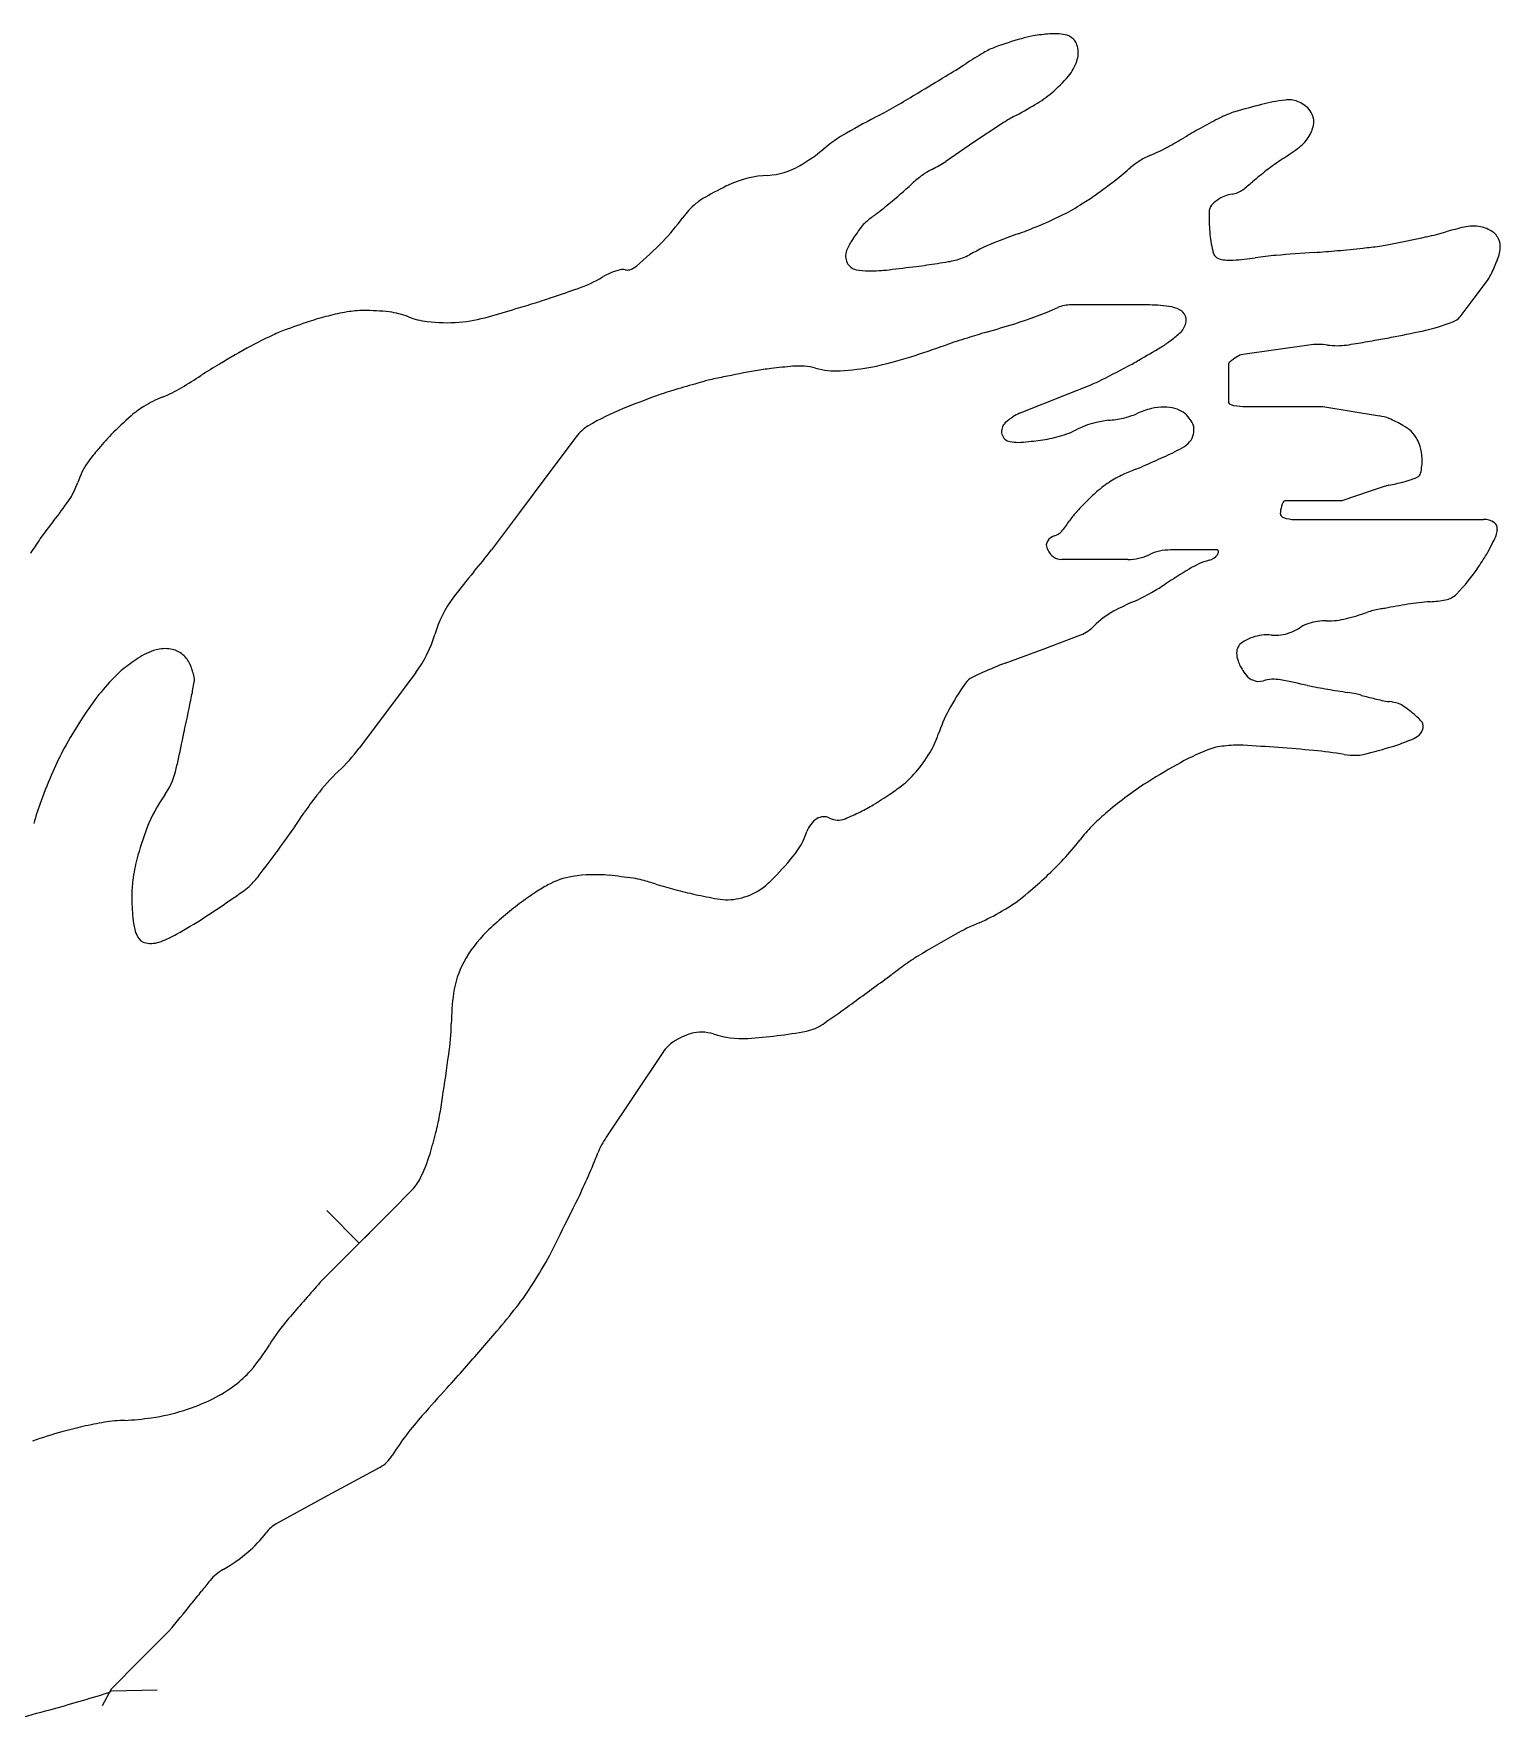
# Model space of a CAD drawing. Header units: metres. Extents: x 0 to 10.4, y -7.4 to 0.
# Drawn here: x 6.409 to 10.402, y -5.098 to -0.508 of the extents above; entities that cross this region are included whole.
import ezdxf

# ---------------------------------------------------------------- set-up
doc = ezdxf.new("R2010")
doc.units = ezdxf.units.M

msp = doc.modelspace()

# ---------------------------------------------------------------- linework, layer by layer
at = {"layer": 'CUT'}
for p, q in [((9.046, -0.753), (8.969, -0.804)), ((8.969, -0.804), (8.892, -0.856)), ((10.369, -1.177), (10.33, -1.228)), ((10.33, -1.228), (10.292, -1.279)), ((9.324, -1.247), (9.234, -1.247)), ((9.439, -1.247), (9.324, -1.247)), ((9.791, -1.369), (9.701, -1.382)), ((9.881, -1.356), (9.791, -1.369)), ((9.662, -1.408), (9.662, -1.433)), ((9.221, -1.491), (9.285, -1.465)), ((9.662, -1.433), (9.662, -1.459)), ((9.662, -1.459), (9.662, -1.51)), ((9.093, -1.542), (9.221, -1.491)), ((9.701, -1.523), (9.752, -1.523)), ((9.752, -1.523), (9.842, -1.523)), ((9.842, -1.523), (9.919, -1.523)), ((9.919, -1.523), (9.996, -1.536)), ((9.996, -1.536), (10.073, -1.549)), ((7.886, -1.606), (7.809, -1.709)), ((7.809, -1.709), (7.732, -1.812)), ((10.086, -1.741), (10.048, -1.754)), ((9.855, -1.78), (9.816, -1.78)), ((9.906, -1.78), (9.855, -1.78)), ((9.971, -1.78), (9.906, -1.78)), ((10.048, -1.754), (9.971, -1.78)), ((7.732, -1.812), (7.655, -1.914)), ((9.842, -1.831), (9.894, -1.831)), ((9.894, -1.831), (9.945, -1.831)), ((9.945, -1.831), (10.009, -1.831)), ((10.009, -1.831), (10.073, -1.831)), ((10.073, -1.831), (10.163, -1.831)), ((10.163, -1.831), (10.266, -1.831)), ((10.266, -1.831), (10.356, -1.831)), ((9.593, -1.914), (9.504, -1.914)), ((9.632, -1.914), (9.593, -1.914)), ((9.272, -1.94), (9.208, -1.94)), ((9.349, -1.94), (9.272, -1.94)), ((9.388, -1.94), (9.349, -1.94)), ((9.157, -2.184), (9.26, -2.145)), ((9.054, -2.222), (9.157, -2.184)), ((7.449, -2.248), (7.372, -2.351)), ((7.372, -2.351), (7.295, -2.454)), ((8.122, -3.282), (8.045, -3.398)), ((8.045, -3.398), (7.968, -3.513)), ((7.385, -3.712), (7.436, -3.66)), ((7.207, -3.713), (7.295, -3.802)), ((7.295, -3.802), (7.385, -3.712)), ((7.205, -3.891), (7.295, -3.802)), ((7.295, -3.802), (7.324, -3.773)), ((7.351, -4.412), (7.21, -4.489)), ((7.21, -4.489), (7.069, -4.566)), ((6.774, -4.861), (6.697, -4.938)), ((6.697, -4.938), (6.62, -5.016)), ((6.62, -5.016), (6.595, -5.061)), ((6.745, -5.019), (6.62, -5.021))]:
    msp.add_line(p, q, dxfattribs=at)
for centre, radius, start, end in [((9.09471, -0.731089), 0.198026, 109.995, 120.234), ((9.33246, -1.36685), 0.876781, 105.51, 110.389), ((9.18872, -0.81686), 0.308499, 100.972, 107.101), ((9.21353, -1.06076), 0.553101, 93.9944, 98.686), ((9.18899, -0.657108), 0.148768, 79.1495, 95.3979), ((9.2064, -0.559704), 0.049844, 49.1506, 77.7193), ((9.22221, -0.542278), 0.026325, 25.368, 50.382), ((9.18828, -0.561769), 0.065406, 13.0501, 28.062), ((9.18305, -0.559379), 0.070053, 340.295, 10.1781), ((7.8248, 1.16384), 2.08214, 300.834, 302.613), ((9.82218, -1.93689), 1.60625, 120.996, 123.015), ((9.13457, -0.545759), 0.120337, 319.445, 341.973), ((-3.59424, 19.9197), 24.0406, 301.079, 301.291), ((8.9065, -0.349496), 0.42123, 310.668, 319.332), ((3.06119, 8.92411), 11.1877, 300.646, 300.956), ((8.97004, -0.419974), 0.326373, 300.564, 310.27), ((9.82594, -0.750993), 0.062785, 67.4693, 99.1111), ((10.1382, -3.45665), 3.07711, 117.612, 119.52), ((8.22667, 0.201372), 1.05024, 297.524, 300.772), ((9.23975, -1.03433), 0.341595, 118.454, 124.555), ((8.52615, 0.320087), 1.18934, 297.591, 300.848), ((9.83113, -1.12794), 0.435152, 112.872, 116.938), ((9.72203, -0.869991), 0.155079, 106.108, 112.772), ((10.4785, -3.49612), 2.88801, 104.571, 106.072), ((9.89437, -1.25937), 0.576235, 101.144, 104.305), ((9.90039, -1.35736), 0.673668, 97.1962, 100.035), ((9.82325, -0.765866), 0.07762, 41.9284, 69.8427), ((9.83707, -0.752118), 0.058164, 19.1899, 40.9473), ((9.84904, -0.747396), 0.04531, 352.896, 18.5255), ((8.81571, -1.12451), 0.396105, 119.278, 130.208), ((10.4458, -2.29606), 1.75559, 119.362, 120.985), ((10.2415, -1.94402), 1.34859, 116.773, 119.129), ((9.80896, -0.742105), 0.085732, 328.421, 352.699), ((8.27521, -0.48374), 0.442181, 299.656, 310.095), ((9.26365, -0.393687), 0.482887, 292.443, 298.761), ((8.56848, 0.87769), 1.93191, 298.692, 300.259), ((9.41986, -0.246102), 0.717827, 303.018, 307.315), ((9.79026, -0.73158), 0.107184, 307.16, 328.865), ((8.39761, -0.704414), 0.189871, 273.136, 300.507), ((8.67898, -0.532173), 0.387613, 297.175, 303.338), ((8.9422, -0.370142), 0.676605, 307.49, 312.121), ((9.51322, -1.01006), 0.181113, 121.72, 130.334), ((9.52098, -1.01296), 0.187726, 112.877, 123.268), ((10.2439, -1.50005), 0.782686, 123.583, 127.728), ((8.42196, -1.18001), 0.286349, 92.7953, 114.768), ((7.78705, 0.183421), 1.49566, 309.48, 312.63), ((8.9919, -1.12208), 0.280864, 125.702, 133.099), ((8.96319, -1.08511), 0.234093, 117.252, 125.276), ((7.82255, 1.08999), 2.51661, 305.922, 307.484), ((9.41141, -0.547869), 0.481857, 306.94, 310.915), ((10.4014, -1.69985), 1.03705, 127.852, 130.562), ((8.31929, -1.0982), 0.166406, 119.243, 130.147), ((8.65493, -1.68304), 0.840704, 114.822, 119.731), ((8.7681, -0.178235), 0.935092, 302.027, 304.594), ((9.69268, -1.04806), 0.105882, 121.726, 134.854), ((9.6879, -1.04142), 0.097719, 99.363, 121.39), ((9.66087, -0.877055), 0.068851, 279.305, 305.654), ((7.68153, -0.65314), 0.60921, 316.304, 324.258), ((8.36142, -1.14861), 0.232106, 130.074, 143.023), ((8.92927, -1.31979), 0.392224, 126.131, 130.604), ((8.02248, -0.117598), 1.11367, 307.342, 309.978), ((8.756, -0.083651), 1.02443, 291.773, 296.431), ((8.96875, -0.519293), 0.539642, 296.793, 303.17), ((9.64231, -0.995385), 0.033315, 160.018, 181.058), ((10.2192, -0.99857), 0.610198, 179.759, 184.646), ((9.64129, -0.995549), 0.032419, 135.928, 159.13), ((9.17277, -1.41746), 0.63809, 143.175, 147.435), ((8.73073, -1.08641), 0.085828, 131.375, 143.206), ((9.65437, -2.67271), 1.71522, 109.21, 111.239), ((8.69486, 0.024575), 1.14774, 290.138, 292.604), ((10.0803, -1.00241), 0.471526, 185.548, 191.944), ((10.0569, -0.370029), 0.706045, 281.861, 286.212), ((10.4453, -1.68114), 0.661415, 102.336, 106.812), ((10.3286, -1.15099), 0.118577, 80.6069, 101.997), ((10.3332, -1.11468), 0.082021, 54.389, 79.6335), ((10.3526, -1.09423), 0.054268, 47.8436, 58.4166), ((10.358, -1.08143), 0.041387, 29.5724, 41.5029), ((7.34789, -0.314304), 1.08461, 310.341, 315.539), ((8.65896, -1.11332), 0.039641, 158.823, 208.113), ((8.828, -1.186), 0.223618, 152.862, 157.104), ((8.72996, -1.13777), 0.114385, 146.114, 151.958), ((9.26903, -1.67051), 0.641512, 111.588, 119.104), ((9.64884, -1.09461), 0.030323, 190.242, 214.998), ((9.67065, 2.07721), 3.18919, 274.052, 275.169), ((9.66888, 2.14569), 3.25755, 275.092, 276.329), ((9.90059, 0.259701), 1.35769, 275.385, 277.296), ((10.01, -0.699263), 0.392817, 279.225, 282.344), ((7.9674, 9.63276), 10.9247, 281.225, 281.803), ((10.2972, -1.08483), 0.104773, 337.456, 359.36), ((10.3563, -1.08686), 0.045743, 1.0713, 34.418), ((8.01949, -1.10728), 0.045475, 285.969, 312.14), ((8.65661, -1.11547), 0.036557, 206.882, 256.383), ((7.31585, 10.851), 12.0859, 276.758, 277.111), ((8.58435, 0.615605), 1.77229, 277.38, 278.327), ((8.50355, 1.22806), 2.39001, 278.117, 279.524), ((8.85543, -0.874909), 0.257799, 279.73, 284.047), ((8.88134, -0.971478), 0.157838, 283.431, 298.644), ((9.64612, -1.09508), 0.027848, 217.424, 255.196), ((9.66621, -1.01293), 0.112412, 255.99, 274.483), ((9.59629, -0.034922), 1.09292, 274.13, 277.291), ((9.88417, -2.0849), 0.977349, 95.4705, 98.7795), ((10.5545, -10.4397), 9.35893, 94.0346, 94.6793), ((9.95984, -0.953594), 0.466773, 333.619, 338.456), ((7.77944, -0.878728), 0.34198, 289.039, 301.279), ((8.04712, -1.32178), 0.17566, 103.539, 120.868), ((8.0125, -1.177), 0.026805, 75.9661, 104.034), ((8.0255, -1.127), 0.024869, 254.849, 285.151), ((8.68051, -0.976762), 0.177244, 259.432, 270.483), ((8.68468, -0.679789), 0.474219, 269.677, 276.456), ((10.2848, -1.1191), 0.102198, 325.489, 335.795), ((5.98792, 4.31497), 5.83631, 287.83, 288.336), ((4.3233, 9.08177), 10.885, 288.76, 289.133), ((7.39399, -2.009), 0.754529, 104.036, 108.146), ((7.38649, -1.9669), 0.711864, 100.071, 104.272), ((7.30797, -1.528), 0.266005, 90.2083, 99.9509), ((7.30623, -1.89001), 0.628014, 83.5295, 89.9296), ((7.35506, -1.46427), 0.199478, 68.2426, 83.6849), ((7.50306, -1.09501), 0.198331, 248.075, 263.324), ((7.53198, -0.886374), 0.409128, 274.911, 286.328), ((6.23093, 3.68735), 5.16429, 285.915, 286.782), ((7.00063, 1.22832), 2.58789, 286.186, 287.411), ((8.78178, -0.327457), 1.01533, 287.081, 294.139), ((9.23194, -1.33741), 0.090437, 88.6967, 112.73), ((9.44135, -1.67823), 0.431239, 82.1838, 90.3127), ((9.48382, -1.35435), 0.104608, 64.4135, 81.1036), ((9.52077, -1.27885), 0.020567, 46.2133, 66.4065), ((9.504, -1.29819), 0.046146, 34.572, 47.7999), ((9.51594, -1.28868), 0.030935, 346.305, 32.6198), ((10.2589, -1.25404), 0.041419, 289.831, 322.938), ((7.2624, -1.76426), 0.479909, 110.925, 115.472), ((7.68349, -2.88638), 1.67843, 108.209, 110.671), ((7.53412, -0.831061), 0.464105, 263.304, 274.063), ((10.8354, -7.36891), 6.31942, 106.856, 107.349), ((4.89987, 12.556), 14.4709, 286.472, 286.79), ((9.29621, -1.06238), 0.350198, 306.192, 311.663), ((9.49228, -1.28254), 0.055385, 311.536, 345.937), ((8.57041, 6.46371), 7.94826, 281.132, 281.75), ((10.0657, -0.749981), 0.581254, 282.25, 290.898), ((8.20266, -3.54346), 2.49364, 118.835, 121.089), ((7.491, -2.27101), 1.03578, 114.833, 118.297), ((7.5911, 2.34902), 3.92677, 287.884, 289.347), ((9.38853, -2.79674), 1.5239, 106.685, 109.016), ((7.16916, 2.52709), 4.52281, 299.816, 300.696), ((9.33478, -1.1245), 0.277346, 301.091, 307.34), ((9.9065, -1.536), 0.181798, 81.9368, 98.0632), ((9.9575, -1.175), 0.182788, 261.981, 278.019), ((9.83277, -0.293035), 1.07353, 278.044, 279.448), ((9.29534, 2.84106), 4.25336, 279.659, 280.357), ((9.68348, 0.90549), 2.2798, 279.506, 280.655), ((7.67604, -2.71749), 1.51458, 120.164, 122.422), ((8.51749, -2.29723), 0.882967, 96.5347, 99.3523), ((8.6082, -3.00708), 1.59856, 94.7439, 96.8696), ((8.49332, -1.58611), 0.172981, 75.0317, 95.747), ((8.59214, -1.22491), 0.201502, 254.413, 273.658), ((8.56892, -0.768504), 0.658485, 273.141, 280.95), ((8.50899, -0.499264), 0.934238, 281.422, 287.956), ((7.62391, 1.92958), 3.78042, 296.454, 297.816), ((8.88049, -0.483427), 1.05997, 298.607, 300.471), ((9.66781, -1.40841), 0.005828, 130.875, 175.995), ((9.71949, -1.4606), 0.079265, 124.146, 134.433), ((9.76355, -1.51967), 0.152913, 117.474, 125.385), ((9.7036, -1.40939), 0.027513, 95.4173, 112.655), ((6.00352, -0.140568), 1.55767, 301.267, 303.533), ((9.41149, -5.69015), 4.39556, 105.768, 106.61), ((8.47103, -2.29612), 0.873856, 104.991, 106.9), ((8.45208, -2.31587), 0.888343, 100.709, 103.48), ((9.06766, -5.20702), 3.84412, 100.396, 101.717), ((9.17443, -1.17925), 0.306399, 291.153, 295.844), ((6.881, -1.8045), 0.32989, 111.705, 121.425), ((6.61857, -1.14472), 0.380168, 291.678, 300.584), ((9.22234, -4.53487), 3.23965, 110.175, 111.9), ((8.41827, -2.38684), 0.946204, 106.155, 109.334), ((9.67064, -1.50977), 0.008641, 181.515, 252.225), ((7.19757, -2.15746), 0.802715, 130.712, 136.015), ((6.85806, -1.76022), 0.280162, 122.144, 131.07), ((8.25773, -2.14115), 0.658885, 111.71, 120.937), ((9.16058, -1.6861), 0.159077, 122.544, 132.064), ((9.13183, -1.63309), 0.099025, 113.087, 125.022), ((9.3051, -1.22536), 0.33697, 275.09, 281.972), ((9.33062, -1.35512), 0.204745, 282.518, 293.42), ((9.5115, -1.76314), 0.241582, 104.258, 114.322), ((9.48597, -1.67112), 0.146125, 89.5965, 103.443), ((9.48661, -1.63495), 0.109948, 74.4962, 89.7972), ((9.49616, -1.60607), 0.079583, 57.4356, 75.5673), ((9.50199, -1.59201), 0.064652, 34.9218, 55.0782), ((9.46822, -1.62036), 0.108637, 27.0236, 36.9872), ((9.6999, -1.41883), 0.104178, 252.166, 270.602), ((10.0535, -1.6734), 0.125926, 68.7942, 81.0688), ((9.98339, -1.83471), 0.301737, 59.3979, 67.472), ((7.19056, -2.14501), 0.789035, 136.312, 140.583), ((7.97942, -1.67562), 0.11651, 121.24, 143.308), ((9.07714, -1.59152), 0.032999, 134.529, 193.093), ((9.0717, -1.59173), 0.027676, 195.237, 260.216), ((9.09953, -1.25164), 0.366993, 280.911, 285.078), ((9.14352, -1.38444), 0.227463, 283.082, 297.061), ((9.35003, -1.78562), 0.223752, 103.447, 117.418), ((9.36759, -1.83452), 0.275458, 96.7938, 104.632), ((9.51912, -1.58768), 0.049173, 326.247, 353.787), ((9.53512, -1.58541), 0.033174, 7.64566, 25.7528), ((9.50384, -1.5895), 0.064253, 356.877, 3.12257), ((9.53183, -1.5835), 0.036255, 356.046, 3.954), ((10.0897, -1.66323), 0.10013, 46.1655, 61.7798), ((10.0786, -1.67073), 0.113258, 30.6439, 44.7445), ((6.88558, -1.91071), 0.404852, 138.792, 144.74), ((9.09117, -1.47424), 0.146763, 260.519, 269.541), ((9.08802, -1.39625), 0.22476, 270.505, 277.666), ((8.9609, -0.285165), 1.34305, 276.717, 278.913), ((8.91006, -0.399306), 1.38658, 293.592, 295.958), ((9.36147, -1.33895), 0.344194, 296.863, 301.634), ((9.51289, -1.58314), 0.056872, 300.791, 325.936), ((10.1158, -1.64953), 0.070417, 14.4163, 31.251), ((10.012, -1.67526), 0.177318, 3.64062, 14.1207), ((6.74416, -1.80267), 0.227102, 146.401, 161.337), ((9.60007, -2.18583), 0.527281, 111.129, 115.268), ((8.90166, -0.454033), 1.34012, 292.292, 294.858), ((10.0561, -1.67173), 0.133107, 345.526, 3.32968), ((6.3389, -1.6662), 0.200521, 325.422, 341.448), ((9.56244, -2.06343), 0.402492, 124.064, 131.073), ((9.50655, -1.99193), 0.312022, 114.937, 122.916), ((10.1216, -1.86565), 0.129634, 100.045, 105.944), ((9.84, -0.559707), 1.20642, 282.397, 284.252), ((10.0467, -1.39108), 0.349767, 284.958, 288.897), ((10.1082, -1.55954), 0.170514, 287.684, 293.428), ((10.169, -1.70105), 0.016523, 295.237, 346.184), ((5.8138, -1.30827), 0.836009, 320.946, 325.649), ((9.79311, -2.29363), 0.728152, 135.36, 138.59), ((9.57723, -2.07494), 0.420902, 131.56, 135.894), ((9.87606, -1.81681), 0.072866, 153.235, 171.465), ((9.81783, -1.78741), 0.007637, 103.874, 153.446), ((6.95973, -2.24505), 0.64411, 140.461, 145.8), ((9.01978, -1.69996), 0.249019, 319.1, 327.16), ((9.38488, -1.93845), 0.187081, 137.476, 146.43), ((9.86496, -1.81733), 0.062008, 169.472, 177.847), ((9.81374, -1.81309), 0.010908, 190.1, 206.77), ((9.816, -1.814), 0.012649, 198.435, 251.565), ((9.84276, -1.73396), 0.097044, 251.522, 269.553), ((10.3564, -1.88413), 0.053127, 56.1568, 90.4447), ((9.19545, -1.90466), 0.029882, 106.423, 148.388), ((9.17638, -1.83538), 0.041987, 284.655, 318.864), ((10.2228, -1.80797), 0.18057, 331.184, 339.569), ((10.3748, -1.85564), 0.019221, 355.944, 54.4585), ((10.3468, -1.8574), 0.047222, 343.258, 0.481739), ((13.2675, -6.52948), 8.26939, 145.813, 146.148), ((6.60929, -1.12663), 1.30899, 319.658, 323.022), ((9.20065, -1.89767), 0.034726, 183.844, 208.047), ((9.18569, -1.90093), 0.019708, 142.742, 177.291), ((9.21243, -1.89451), 0.046696, 204.676, 235.526), ((9.38781, -1.80326), 0.136739, 270.08, 295.187), ((9.50424, -2.05095), 0.136947, 90.0996, 115.167), ((9.59724, -1.89884), 0.044732, 285.237, 320.985), ((9.62055, -1.91818), 0.014451, 322.403, 0.727302), ((9.63094, -1.91792), 0.004062, 358.88, 74.8602), ((9.41436, -1.35179), 1.11009, 326.777, 329.212), ((10.0111, -1.71852), 0.409865, 330.556, 334.495), ((9.20827, -1.90108), 0.038916, 235.095, 269.605), ((10.7401, -3.91691), 2.28268, 121.278, 123.207), ((9.67128, -2.15488), 0.221799, 106.307, 121.618), ((9.94907, -1.70192), 0.470946, 315.159, 326.77), ((8.95004, -3.10096), 1.75322, 140, 142.884), ((9.07887, -1.37064), 0.757614, 299.505, 302.865), ((7.79696, -2.23007), 0.308226, 142.632, 163.785), ((9.66368, -2.66209), 0.660823, 113.045, 118.437), ((9.20447, -1.60328), 0.493314, 293.984, 300.117), ((12.3296, -14.5271), 12.6542, 99.9181, 100.203), ((10.26, -2.751), 0.697724, 94.0244, 99.0681), ((10.1931, -1.72549), 0.329998, 273.115, 280.463), ((10.2415, -1.99227), 0.058864, 281.286, 314.859), ((9.46208, -2.28594), 0.234067, 118.888, 135.197), ((9.92881, -2.27375), 0.166747, 89.9336, 106.661), ((9.93208, -1.88876), 0.218263, 269.19, 283.49), ((9.83301, -1.5062), 0.613424, 284.153, 289.621), ((10.1169, -2.30951), 0.23858, 100.599, 109.054), ((10.1786, -2.80951), 0.742054, 97.0104, 98.1789), ((7.193, -2.055), 0.320601, 322.987, 343.883), ((9.22307, -2.05061), 0.101356, 291.366, 316.014), ((9.7728, -2.27608), 0.132268, 110.26, 124.44), ((9.76639, -2.26507), 0.119737, 83.9561, 109.208), ((9.7894, -2.03821), 0.108288, 264.489, 291.45), ((9.7812, -2.0059), 0.141423, 289.755, 303.375), ((9.90147, -2.18824), 0.077013, 105.417, 123.471), ((6.79114, -2.35246), 0.17356, 106.447, 124.835), ((6.7666, -2.27708), 0.094345, 80.608, 105.117), ((6.77118, -2.25008), 0.066959, 52.4399, 80.7027), ((6.7698, -2.25377), 0.070732, 26.6862, 53.3744), ((9.72507, -2.19569), 0.041079, 154.487, 179.032), ((9.7439, -2.19447), 0.059904, 180.506, 201.063), ((9.71323, -2.19089), 0.028327, 122.514, 152.939), ((6.79518, -2.41411), 0.226697, 129.821, 137.514), ((7.04638, -2.75053), 0.64634, 123.249, 127.826), ((6.67553, -2.29669), 0.174284, 13.5028, 25.3773), ((9.13545, -2.58926), 0.370335, 112.455, 117.579), ((9.56307, -3.52826), 1.40195, 111.292, 113.948), ((9.82679, -2.16481), 0.147929, 200.248, 206.15), ((9.80916, -2.17087), 0.129454, 207.181, 213.332), ((9.79047, -2.18685), 0.105104, 211.647, 224.103), ((7.14125, -2.75517), 0.712487, 136.085, 141.844), ((5.68751, -2.08024), 1.17459, 348.62, 350.505), ((6.80305, -2.26736), 0.043456, 351.208, 15.1514), ((9.52112, -2.68581), 0.70561, 144.594, 151.674), ((8.98981, -2.30817), 0.053768, 118.692, 144.575), ((9.745, -2.228), 0.043863, 226.848, 245.772), ((9.7446, -2.22997), 0.041904, 245.162, 287.21), ((9.78463, -2.36602), 0.099912, 78.8203, 106.053), ((9.38478, -4.49334), 2.26448, 77.4457, 79.3314), ((10.1252, -1.07399), 1.23423, 258.397, 260.993), ((10.3674, 0.194942), 2.52575, 260.075, 261.339), ((7.21161, -2.79827), 0.794487, 142.535, 147.979), ((0.432195, -1.00646), 6.53847, 347.676, 348.482), ((9.92691, -2.69498), 0.397551, 78.0836, 81.3067), ((9.94584, -2.57296), 0.274327, 73.4472, 76.69), ((10.4287, -0.767778), 1.59443, 255.297, 256.631), ((10.1554, -1.94586), 0.385151, 255.654, 261.726), ((10.082, -2.4822), 0.15624, 74.0101, 83.37), ((10.1154, -2.3612), 0.030741, 55.0699, 71.8), ((9.82943, -2.78141), 0.539018, 51.7685, 55.7238), ((7.67347, -3.10757), 1.35019, 147.242, 151.049), ((9.25146, -2.54093), 0.399499, 151.613, 161.777), ((10.0614, -2.49031), 0.166847, 45.1612, 52.467), ((10.1244, -2.43172), 0.080941, 37.0046, 47.5428), ((10.1729, -2.3943), 0.019657, 336.933, 35.0849), ((-4.451, -0.078765), 11.508, 347.941, 348.353), ((8.64137, -2.3402), 0.24277, 328.789, 341.806), ((9.93324, -1.88791), 0.587923, 287.701, 292.265), ((10.106, -2.307), 0.134629, 291.801, 301.329), ((10.1565, -2.39171), 0.036047, 302.84, 343.42), ((7.21509, -2.84376), 0.821444, 151.675, 156.636), ((6.90962, -2.1622), 0.483391, 312.953, 322.868), ((8.49885, -2.2542), 0.409219, 319.494, 328.831), ((9.87238, -3.11886), 0.712524, 111.953, 119.548), ((9.66337, -2.60862), 0.161176, 94.7577, 110.851), ((9.68899, -2.78487), 0.339119, 87.8022, 96.603), ((9.46236, -7.05603), 4.61625, 84.6348, 87.0243), ((9.75018, -3.86386), 1.41121, 80.7507, 84.1505), ((10.0058, -2.26777), 0.205253, 261.944, 270.903), ((10.011, -2.39178), 0.081246, 268.605, 282.816), ((9.65744, -0.968879), 1.54739, 283.894, 287.083), ((7.66613, -3.05214), 1.3182, 156.096, 159.802), ((6.61691, -2.4742), 0.183398, 324.383, 346.182), ((4.74865, -2.03185), 2.1033, 346.636, 347.614), ((7.60611, -2.90355), 0.533821, 133.449, 142.962), ((8.61586, -2.35313), 0.255998, 307.584, 319.32), ((10.475, -4.191), 1.94242, 119.416, 122.512), ((8.43166, -2.11624), 0.556072, 303.676, 307.737), ((9.80993, -3.14394), 0.701998, 122.669, 127.766), ((7.15307, -2.8648), 0.772001, 159.703, 164.539), ((7.09423, -2.81643), 0.403937, 144.349, 159.049), ((7.88477, -3.13265), 0.894382, 141.999, 145.805), ((8.42755, -2.15706), 0.524291, 296.319, 300.672), ((8.11873, -1.66437), 1.10567, 301.412, 304.187), ((10.1808, -3.63022), 1.31357, 127.565, 130.542), ((5.14766, -1.31573), 2.39095, 324.328, 326.655), ((8.57653, -2.70132), 0.065749, 122.709, 161.995), ((8.56027, -2.67599), 0.035644, 63.8135, 122.727), ((8.5991, -2.601), 0.048806, 241.758, 292.79), ((8.33689, -1.96868), 0.733334, 292.54, 296.142), ((9.77467, -3.1563), 0.689422, 130.492, 134.669), ((7.58882, -2.99857), 0.930974, 159.465, 164.897), ((8.32034, -2.61739), 0.203841, 319.787, 341.818), ((8.70693, -2.28072), 0.694263, 316.797, 322.537), ((9.54064, -2.91511), 0.353383, 135.176, 143.113), ((4.60862, -0.930206), 3.05367, 322.338, 324.35), ((7.72535, -2.12691), 0.974923, 315.19, 320.351), ((7.08753, -2.86228), 0.411496, 165.032, 173.122), ((6.6889, -2.53011), 0.429338, 316.436, 321.735), ((7.93789, -3.19795), 0.399768, 84.5302, 98.9066), ((8.39642, -1.99069), 1.11915, 310.08, 316.856), ((7.02283, -2.85859), 0.346839, 172.446, 179.572), ((4.85716, 0.157262), 3.67485, 303.249, 305.325), ((6.91909, -2.74721), 0.112931, 303.851, 315.76), ((8.04706, -3.25603), 0.49153, 118.969, 123.468), ((7.90647, -3.00084), 0.200172, 98.7548, 119.138), ((7.82254, -4.31494), 1.5227, 81.7513, 84.2157), ((8.00981, -3.02896), 0.223152, 75.4153, 81.9649), ((7.81216, -3.73456), 0.955883, 72.286, 74.5999), ((8.65093, -1.02213), 1.88334, 253.086, 254.732), ((8.453, -1.7011), 1.17628, 255.325, 258.078), ((8.29238, -2.69242), 0.174465, 282.116, 302.843), ((8.27905, -2.67896), 0.193045, 304, 315.611), ((7.35673, -2.85204), 0.68074, 180.333, 185.391), ((8.26577, -3.59318), 0.893212, 126.697, 130.304), ((8.28907, -3.62095), 0.929403, 123.507, 126.826), ((8.52242, -1.42489), 1.46091, 257.652, 260.09), ((8.29751, -2.71899), 0.147413, 259.64, 282.335), ((8.80742, -2.4828), 0.477994, 299.942, 310.366), ((6.88252, -2.89908), 0.204223, 184.753, 193.572), ((6.18, -1.83641), 1.28233, 298.812, 302.659), ((8.40336, -3.74168), 1.09549, 130.768, 134.027), ((9.23721, -3.52738), 0.650141, 113.017, 119.405), ((8.73045, -2.35378), 0.628215, 293.704, 300.152), ((6.77026, -2.92409), 0.089252, 194.87, 208.732), ((6.72024, -2.95319), 0.03144, 206.064, 258.547), ((6.72824, -2.91107), 0.07431, 258.948, 291.932), ((6.62082, -2.64203), 0.364003, 291.8, 299.127), ((7.87008, -3.19089), 0.328845, 133.915, 151.9), ((11.6004, -7.71612), 5.45955, 119.428, 120.665), ((9.03235, -3.37377), 0.414679, 121.448, 125.932), ((7.80674, -3.1578), 0.257382, 151.756, 171.779), ((-1.75001, 11.1665), 17.6868, 306.008, 306.397), ((10.9453, -6.0492), 3.70365, 125.607, 126.448), ((8.19835, -3.20944), 0.652368, 172.209, 179.522), ((3.34213, 4.1441), 9.01248, 305.698, 306.067), ((6.86734, -3.18974), 0.678808, 351.677, 358.796), ((8.49219, -3.11192), 0.113996, 280.519, 305.262), ((4.3201, 2.91513), 7.44418, 304.701, 305.104), ((8.2095, -3.3405), 0.105257, 123.766, 146.234), ((8.2449, -3.39451), 0.169829, 105.68, 123.567), ((8.22736, -3.33001), 0.102988, 72.1071, 105.983), ((8.3388, -2.9811), 0.263283, 252.357, 273.093), ((8.27694, -1.9855), 1.2608, 273.459, 280.791), ((-0.730874, -2.14613), 8.34833, 351.327, 352.139), ((6.00422, -3.18779), 1.53325, 349.964, 351.856), ((6.74527, -3.30778), 0.7827, 345.784, 349.159), ((6.25246, -3.18595), 1.29034, 343.242, 345.914), ((8.15706, -3.64178), 0.228751, 145.74, 157.977), ((7.07003, -3.43141), 0.436723, 333.247, 343.15), ((6.23471, -2.88495), 1.83722, 334.358, 338.577), ((7.34912, -3.56984), 0.125208, 313.939, 332.322), ((-0.141469, 0.276234), 8.9539, 333.092, 333.778), ((4.89203, -2.33677), 3.28323, 332.869, 334.001), ((6.85687, -3.3221), 1.08542, 327.08, 331.861), ((7.58427, -4.25838), 0.528027, 135.913, 139.293), ((13.4957, -9.49306), 8.42397, 138.526, 139.365), ((7.09978, -3.49217), 0.789166, 322.278, 327.86), ((5.96318, -2.58942), 2.24061, 319.62, 321.801), ((7.4992, -4.35172), 0.525177, 138.975, 148.587), ((6.60535, -3.80689), 0.521636, 319.162, 328.686), ((3.39395, -0.445638), 5.5867, 318.575, 319.942), ((6.79224, -3.96777), 0.275035, 306.801, 319.059), ((2.84493, 0.108128), 6.36497, 317.451, 318.107), ((6.72375, -3.87691), 0.388818, 296.46, 306.862), ((16.8171, -12.5563), 12.4928, 137.994, 138.455), ((6.64888, -3.71648), 0.566362, 278.235, 287.374), ((6.6625, -3.7596), 0.521136, 287.36, 296.742), ((6.81478, -5.53055), 1.25923, 102.464, 105.135), ((6.84078, -5.61404), 1.34639, 100.215, 102.778), ((6.66785, -4.7084), 0.424536, 91.4651, 98.9238), ((6.61972, -3.51112), 0.773777, 272.761, 278.193), ((8.05147, -4.79604), 0.785667, 138.066, 148.026), ((6.75548, -5.28024), 1.00215, 105.599, 110.41), ((7.30788, -4.33212), 0.09078, 298.363, 328.166), ((7.11078, -4.64019), 0.08515, 119.387, 143.88), ((6.76615, -4.37985), 0.346786, 310.638, 322.699), ((6.72578, -4.33475), 0.407302, 299.283, 310.815), ((7.64367, -5.34215), 0.978063, 140.498, 142.666), ((6.98831, -4.80258), 0.129159, 119.354, 140.258), ((5.70688, -3.8504), 1.46664, 320.465, 322.216), ((-5.03199, 4.911), 15.3261, 320.406, 320.759), ((6.72691, -4.80991), 0.069484, 312.667, 317.333), ((5.04249, 0.067143), 5.3292, 285.348, 287.117), ((6.60533, -5.0052), 0.021561, 285.241, 312.868), ((0.385779, 17.1398), 23.0255, 285.03, 285.278)]:
    msp.add_arc(centre, radius, start, end, dxfattribs=at)

doc.saveas('drawing.dxf')
